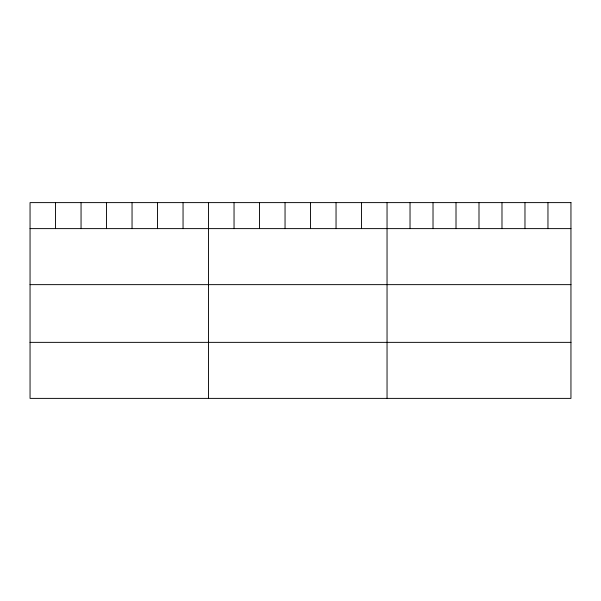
<?xml version="1.0" encoding="UTF-8"?>
<svg xmlns="http://www.w3.org/2000/svg" width="601" height="601" viewBox="0 0 601 601"><rect width="100%" height="100%" fill="white"/><g stroke="black" fill="none" stroke-linecap="round" stroke-linejoin="round"><path stroke-width="0.9" d="M30.05 228.613L570.95 228.613M30.05 284.641L570.95 284.641M30.05 342.36L570.95 342.36M547.962 202.612L547.962 228.613M524.973 202.612L524.973 228.613M501.985 202.612L501.985 228.613M478.997 202.612L478.997 228.613M456.009 202.612L456.009 228.613M433.02 202.612L433.02 228.613M410.032 202.612L410.032 228.613M387.044 202.612L387.044 398.388M361.547 202.612L361.547 228.613M336.042 202.612L336.042 228.613M310.544 202.612L310.544 228.613M285.047 202.612L285.047 228.613M259.549 202.612L259.549 228.613M234.044 202.612L234.044 228.613M208.547 202.612L208.547 398.388M183.05 202.612L183.05 228.613M157.545 202.612L157.545 228.613M132.047 202.612L132.047 228.613M106.55 202.612L106.55 228.613M81.052 202.612L81.052 228.613M55.547 202.612L55.547 228.613M570.95 202.612L30.05 202.612L30.05 398.388L570.95 398.388L570.95 202.612"/></g></svg>
